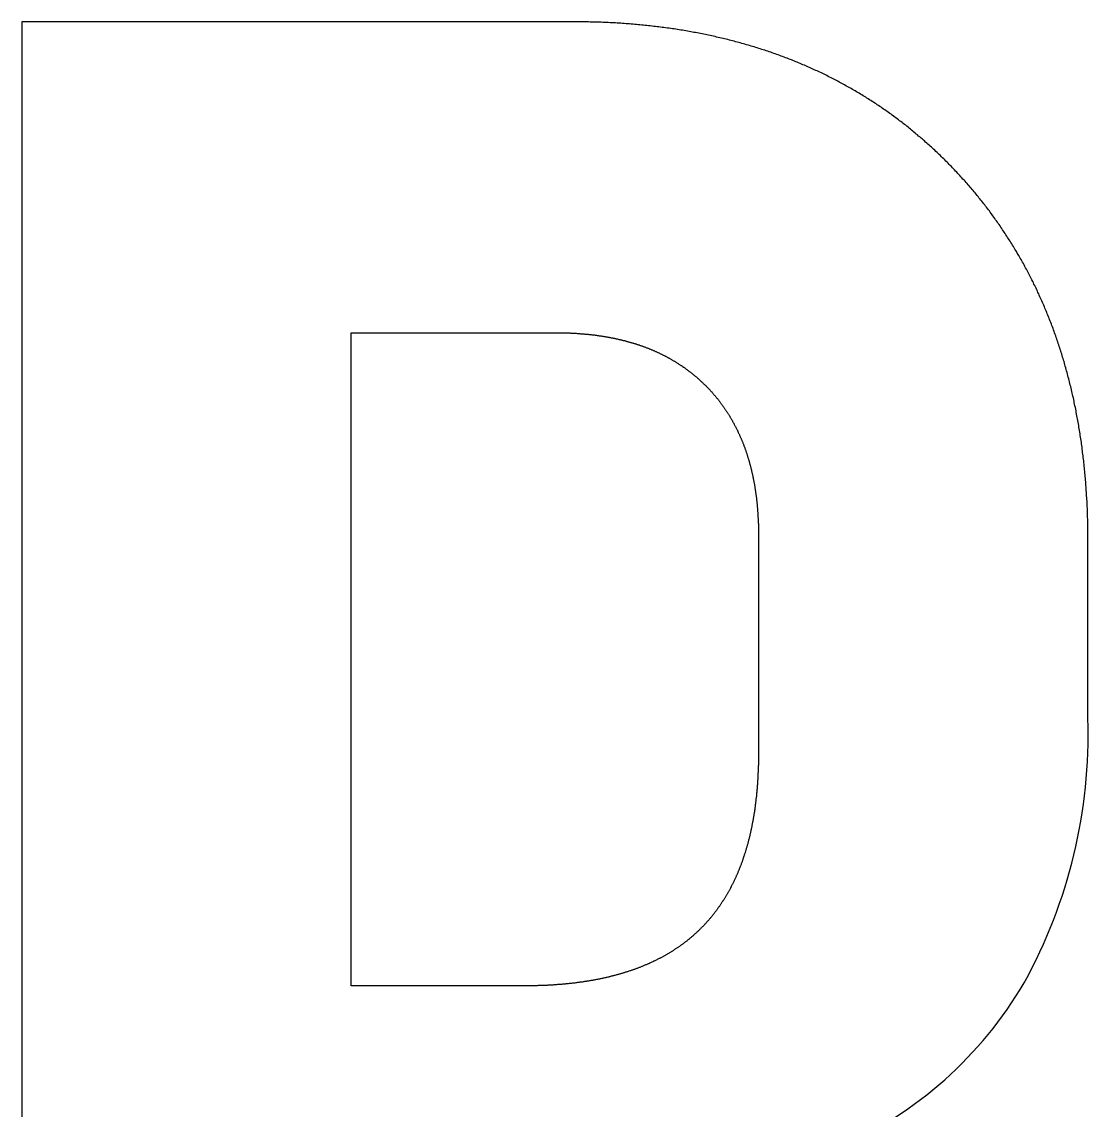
# Model space of a CAD drawing. Header units: millimetres. Extents: x -554 to 554, y -632 to 632.
# Drawn here: x -352.92 to -340.66, y -43.97 to -31.47 of the extents above; entities that cross this region are included whole.
import ezdxf

# ---------------------------------------------------------------- set-up
doc = ezdxf.new("R2010")
doc.units = ezdxf.units.MM
doc.layers.get('0').update_dxf_attribs({"lineweight": 25, "true_color": 0xffffff})

msp = doc.modelspace()

# ---------------------------------------------------------------- linework, layer by layer
at = {"color": 5, "true_color": 0x0000ff, "flags": 128}
msp.add_lwpolyline([(-343.525, -44.398, 0.156907), (-341.4, -42.505, 0.134483), (-340.668, -39.469), (-340.668, -37.433), (-340.668, -37.412), (-340.668, -37.391), (-340.668, -37.37), (-340.668, -37.349), (-340.668, -37.328), (-340.668, -37.307), (-340.669, -37.286), (-340.669, -37.265), (-340.67, -37.244), (-340.67, -37.223), (-340.671, -37.202), (-340.671, -37.181), (-340.672, -37.16), (-340.672, -37.14), (-340.673, -37.119), (-340.674, -37.098), (-340.675, -37.078), (-340.675, -37.057), (-340.676, -37.036), (-340.677, -37.016), (-340.678, -36.995), (-340.679, -36.975), (-340.681, -36.954), (-340.682, -36.934), (-340.683, -36.914), (-340.684, -36.893), (-340.685, -36.873), (-340.687, -36.853), (-340.688, -36.832), (-340.69, -36.812), (-340.691, -36.792), (-340.693, -36.772), (-340.694, -36.752), (-340.696, -36.732), (-340.698, -36.711), (-340.699, -36.691), (-340.701, -36.671), (-340.703, -36.652), (-340.705, -36.632), (-340.707, -36.612), (-340.709, -36.592), (-340.711, -36.572), (-340.713, -36.552), (-340.715, -36.532), (-340.717, -36.513), (-340.719, -36.493), (-340.722, -36.473), (-340.724, -36.454), (-340.726, -36.434), (-340.729, -36.415), (-340.731, -36.395), (-340.734, -36.376), (-340.736, -36.356), (-340.739, -36.337), (-340.742, -36.317), (-340.744, -36.298), (-340.747, -36.279), (-340.75, -36.259), (-340.753, -36.24), (-340.756, -36.221), (-340.759, -36.202), (-340.762, -36.182), (-340.765, -36.163), (-340.768, -36.144), (-340.771, -36.125), (-340.774, -36.106), (-340.778, -36.087), (-340.781, -36.068), (-340.784, -36.049), (-340.788, -36.03), (-340.791, -36.012), (-340.795, -35.993), (-340.798, -35.974), (-340.802, -35.955), (-340.805, -35.936), (-340.809, -35.918), (-340.813, -35.899), (-340.817, -35.88), (-340.821, -35.862), (-340.825, -35.843), (-340.828, -35.825), (-340.832, -35.806), (-340.836, -35.788), (-340.841, -35.769), (-340.845, -35.751), (-340.849, -35.733), (-340.853, -35.714), (-340.857, -35.696), (-340.862, -35.678), (-340.866, -35.659), (-340.871, -35.641), (-340.875, -35.623), (-340.88, -35.605), (-340.884, -35.587), (-340.889, -35.569), (-340.894, -35.551), (-340.898, -35.533), (-340.903, -35.515), (-340.908, -35.497), (-340.913, -35.479), (-340.918, -35.461), (-340.923, -35.443), (-340.928, -35.426), (-340.933, -35.408), (-340.938, -35.39), (-340.943, -35.372), (-340.948, -35.355), (-340.954, -35.337), (-340.959, -35.319), (-340.964, -35.302), (-340.97, -35.284), (-340.975, -35.267), (-340.981, -35.249), (-340.986, -35.232), (-340.992, -35.215), (-340.998, -35.197), (-341.003, -35.18), (-341.009, -35.163), (-341.015, -35.145), (-341.021, -35.128), (-341.027, -35.111), (-341.033, -35.094), (-341.039, -35.077), (-341.045, -35.059), (-341.051, -35.042), (-341.057, -35.025), (-341.063, -35.008), (-341.069, -34.991), (-341.076, -34.974), (-341.082, -34.958), (-341.088, -34.941), (-341.095, -34.924), (-341.101, -34.907), (-341.108, -34.89), (-341.114, -34.874), (-341.121, -34.857), (-341.128, -34.84), (-341.135, -34.824), (-341.141, -34.807), (-341.148, -34.79), (-341.155, -34.774), (-341.162, -34.757), (-341.169, -34.741), (-341.176, -34.724), (-341.183, -34.708), (-341.19, -34.692), (-341.197, -34.675), (-341.205, -34.659), (-341.212, -34.643), (-341.219, -34.626), (-341.227, -34.61), (-341.234, -34.594), (-341.242, -34.578), (-341.249, -34.562), (-341.257, -34.546), (-341.264, -34.53), (-341.272, -34.514), (-341.28, -34.498), (-341.288, -34.482), (-341.295, -34.466), (-341.303, -34.45), (-341.311, -34.434), (-341.319, -34.418), (-341.327, -34.403), (-341.335, -34.387), (-341.343, -34.371), (-341.351, -34.356), (-341.36, -34.34), (-341.368, -34.324), (-341.376, -34.309), (-341.385, -34.293), (-341.393, -34.278), (-341.402, -34.262), (-341.41, -34.247), (-341.419, -34.231), (-341.427, -34.216), (-341.436, -34.201), (-341.445, -34.185), (-341.453, -34.17), (-341.462, -34.155), (-341.471, -34.14), (-341.48, -34.125), (-341.489, -34.109), (-341.498, -34.094), (-341.507, -34.079), (-341.516, -34.064), (-341.525, -34.049), (-341.534, -34.034), (-341.544, -34.019), (-341.553, -34.004), (-341.562, -33.989), (-341.572, -33.975), (-341.581, -33.96), (-341.591, -33.945), (-341.6, -33.93), (-341.61, -33.916), (-341.619, -33.901), (-341.629, -33.886), (-341.639, -33.872), (-341.648, -33.857), (-341.658, -33.843), (-341.668, -33.828), (-341.678, -33.814), (-341.688, -33.799), (-341.698, -33.785), (-341.708, -33.77), (-341.718, -33.756), (-341.729, -33.742), (-341.739, -33.727), (-341.749, -33.713), (-341.759, -33.699), (-341.77, -33.685), (-341.78, -33.671), (-341.791, -33.657), (-341.801, -33.642), (-341.812, -33.628), (-341.822, -33.614), (-341.833, -33.6), (-341.844, -33.587), (-341.854, -33.573), (-341.865, -33.559), (-341.876, -33.545), (-341.887, -33.531), (-341.898, -33.517), (-341.909, -33.504), (-341.92, -33.49), (-341.931, -33.476), (-341.942, -33.463), (-341.954, -33.449), (-341.965, -33.435), (-341.976, -33.422), (-341.987, -33.408), (-341.999, -33.395), (-342.01, -33.381), (-342.022, -33.368), (-342.033, -33.355), (-342.045, -33.341), (-342.057, -33.328), (-342.068, -33.315), (-342.08, -33.301), (-342.092, -33.288), (-342.104, -33.275), (-342.116, -33.262), (-342.128, -33.249), (-342.14, -33.236), (-342.152, -33.223), (-342.164, -33.21), (-342.176, -33.197), (-342.188, -33.184), (-342.2, -33.171), (-342.213, -33.158), (-342.225, -33.145), (-342.237, -33.132), (-342.25, -33.119), (-342.262, -33.107), (-342.275, -33.094), (-342.287, -33.081), (-342.3, -33.069), (-342.313, -33.056), (-342.325, -33.044), (-342.338, -33.031), (-342.351, -33.019), (-342.363, -33.006), (-342.376, -32.994), (-342.389, -32.982), (-342.402, -32.97), (-342.415, -32.957), (-342.428, -32.945), (-342.441, -32.933), (-342.454, -32.921), (-342.467, -32.909), (-342.48, -32.897), (-342.493, -32.885), (-342.506, -32.874), (-342.519, -32.862), (-342.533, -32.85), (-342.546, -32.838), (-342.559, -32.827), (-342.572, -32.815), (-342.586, -32.804), (-342.599, -32.792), (-342.613, -32.781), (-342.626, -32.769), (-342.64, -32.758), (-342.653, -32.747), (-342.667, -32.735), (-342.68, -32.724), (-342.694, -32.713), (-342.707, -32.702), (-342.721, -32.691), (-342.735, -32.68), (-342.749, -32.669), (-342.762, -32.658), (-342.776, -32.647), (-342.79, -32.637), (-342.804, -32.626), (-342.818, -32.615), (-342.832, -32.605), (-342.846, -32.594), (-342.86, -32.583), (-342.874, -32.573), (-342.888, -32.563), (-342.902, -32.552), (-342.916, -32.542), (-342.93, -32.532), (-342.945, -32.521), (-342.959, -32.511), (-342.973, -32.501), (-342.988, -32.491), (-343.002, -32.481), (-343.016, -32.471), (-343.031, -32.461), (-343.045, -32.451), (-343.06, -32.441), (-343.074, -32.431), (-343.089, -32.422), (-343.103, -32.412), (-343.118, -32.402), (-343.133, -32.393), (-343.147, -32.383), (-343.162, -32.374), (-343.177, -32.364), (-343.192, -32.355), (-343.207, -32.345), (-343.221, -32.336), (-343.236, -32.327), (-343.251, -32.318), (-343.266, -32.309), (-343.281, -32.299), (-343.296, -32.29), (-343.311, -32.281), (-343.327, -32.272), (-343.342, -32.264), (-343.357, -32.255), (-343.372, -32.246), (-343.387, -32.237), (-343.403, -32.228), (-343.418, -32.22), (-343.433, -32.211), (-343.449, -32.203), (-343.464, -32.194), (-343.479, -32.186), (-343.495, -32.177), (-343.51, -32.169), (-343.526, -32.161), (-343.542, -32.152), (-343.557, -32.144), (-343.573, -32.136), (-343.588, -32.128), (-343.604, -32.12), (-343.62, -32.112), (-343.636, -32.104), (-343.652, -32.096), (-343.667, -32.088), (-343.683, -32.08), (-343.699, -32.072), (-343.715, -32.065), (-343.731, -32.057), (-343.747, -32.049), (-343.763, -32.042), (-343.779, -32.034), (-343.795, -32.027), (-343.812, -32.02), (-343.828, -32.012), (-343.844, -32.005), (-343.86, -31.998), (-343.877, -31.99), (-343.893, -31.983), (-343.909, -31.976), (-343.926, -31.969), (-343.942, -31.962), (-343.958, -31.955), (-343.975, -31.948), (-343.992, -31.941), (-344.008, -31.934), (-344.025, -31.928), (-344.041, -31.921), (-344.058, -31.914), (-344.075, -31.908), (-344.091, -31.901), (-344.108, -31.895), (-344.125, -31.888), (-344.142, -31.882), (-344.159, -31.875), (-344.176, -31.869), (-344.192, -31.863), (-344.209, -31.856), (-344.226, -31.85), (-344.243, -31.844), (-344.261, -31.838), (-344.278, -31.832), (-344.295, -31.826), (-344.312, -31.82), (-344.329, -31.814), (-344.346, -31.808), (-344.364, -31.803), (-344.381, -31.797), (-344.398, -31.791), (-344.416, -31.786), (-344.433, -31.78), (-344.45, -31.775), (-344.468, -31.769), (-344.485, -31.764), (-344.503, -31.758), (-344.521, -31.753), (-344.538, -31.748), (-344.556, -31.742), (-344.573, -31.737), (-344.591, -31.732), (-344.609, -31.727), (-344.627, -31.722), (-344.645, -31.717), (-344.662, -31.712), (-344.68, -31.707), (-344.698, -31.702), (-344.716, -31.698), (-344.734, -31.693), (-344.752, -31.688), (-344.77, -31.683), (-344.788, -31.679), (-344.806, -31.674), (-344.824, -31.67), (-344.843, -31.665), (-344.861, -31.661), (-344.879, -31.657), (-344.897, -31.652), (-344.916, -31.648), (-344.934, -31.644), (-344.952, -31.64), (-344.971, -31.636), (-344.989, -31.632), (-345.008, -31.628), (-345.026, -31.624), (-345.045, -31.62), (-345.063, -31.616), (-345.082, -31.612), (-345.101, -31.609), (-345.119, -31.605), (-345.138, -31.601), (-345.157, -31.598), (-345.176, -31.594), (-345.195, -31.591), (-345.213, -31.587), (-345.232, -31.584), (-345.251, -31.58), (-345.27, -31.577), (-345.289, -31.574), (-345.308, -31.571), (-345.327, -31.567), (-345.346, -31.564), (-345.365, -31.561), (-345.385, -31.558), (-345.404, -31.555), (-345.423, -31.552), (-345.442, -31.55), (-345.462, -31.547), (-345.481, -31.544), (-345.5, -31.541), (-345.52, -31.539), (-345.539, -31.536), (-345.559, -31.534), (-345.578, -31.531), (-345.598, -31.529), (-345.617, -31.526), (-345.637, -31.524), (-345.656, -31.522), (-345.676, -31.519), (-345.696, -31.517), (-345.716, -31.515), (-345.735, -31.513), (-345.755, -31.511), (-345.775, -31.509), (-345.795, -31.507), (-345.815, -31.505), (-345.835, -31.503), (-345.855, -31.501), (-345.875, -31.499), (-345.895, -31.498), (-345.915, -31.496), (-345.935, -31.494), (-345.955, -31.493), (-345.975, -31.491), (-345.995, -31.49), (-346.016, -31.488), (-346.036, -31.487), (-346.056, -31.486), (-346.077, -31.485), (-346.097, -31.483), (-346.117, -31.482), (-346.138, -31.481), (-346.158, -31.48), (-346.179, -31.479), (-346.199, -31.478), (-346.22, -31.477), (-346.241, -31.476), (-346.261, -31.475), (-346.282, -31.475), (-346.303, -31.474), (-346.323, -31.473), (-346.344, -31.473), (-346.365, -31.472), (-346.386, -31.472), (-346.407, -31.471), (-346.428, -31.471), (-346.449, -31.47), (-346.47, -31.47), (-346.491, -31.47), (-346.512, -31.469), (-346.533, -31.469), (-346.554, -31.469), (-346.575, -31.469), (-346.596, -31.469), (-352.918, -31.469), (-352.918, -56.469)], format="xyb", dxfattribs=at)
msp.add_lwpolyline([(-344.453, -39.862), (-344.453, -39.872), (-344.453, -39.883), (-344.453, -39.894), (-344.453, -39.904), (-344.454, -39.915), (-344.454, -39.925), (-344.454, -39.936), (-344.454, -39.946), (-344.454, -39.956), (-344.454, -39.967), (-344.454, -39.977), (-344.455, -39.988), (-344.455, -39.998), (-344.455, -40.008), (-344.456, -40.019), (-344.456, -40.029), (-344.456, -40.039), (-344.457, -40.049), (-344.457, -40.06), (-344.457, -40.07), (-344.458, -40.08), (-344.458, -40.09), (-344.459, -40.1), (-344.459, -40.11), (-344.46, -40.12), (-344.46, -40.13), (-344.461, -40.14), (-344.461, -40.15), (-344.462, -40.16), (-344.462, -40.17), (-344.463, -40.18), (-344.464, -40.19), (-344.464, -40.2), (-344.465, -40.21), (-344.466, -40.22), (-344.466, -40.23), (-344.467, -40.24), (-344.468, -40.249), (-344.469, -40.259), (-344.469, -40.269), (-344.47, -40.279), (-344.471, -40.288), (-344.472, -40.298), (-344.473, -40.308), (-344.474, -40.317), (-344.475, -40.327), (-344.476, -40.337), (-344.476, -40.346), (-344.477, -40.356), (-344.478, -40.365), (-344.479, -40.375), (-344.481, -40.385), (-344.482, -40.394), (-344.483, -40.403), (-344.484, -40.413), (-344.485, -40.422), (-344.486, -40.432), (-344.487, -40.441), (-344.488, -40.45), (-344.49, -40.46), (-344.491, -40.469), (-344.492, -40.478), (-344.493, -40.488), (-344.495, -40.497), (-344.496, -40.506), (-344.497, -40.515), (-344.499, -40.525), (-344.5, -40.534), (-344.501, -40.543), (-344.503, -40.552), (-344.504, -40.561), (-344.506, -40.57), (-344.507, -40.579), (-344.508, -40.588), (-344.51, -40.597), (-344.511, -40.606), (-344.513, -40.615), (-344.515, -40.624), (-344.516, -40.633), (-344.518, -40.642), (-344.519, -40.651), (-344.521, -40.66), (-344.523, -40.669), (-344.524, -40.678), (-344.526, -40.686), (-344.528, -40.695), (-344.53, -40.704), (-344.531, -40.713), (-344.533, -40.721), (-344.535, -40.73), (-344.537, -40.739), (-344.539, -40.747), (-344.54, -40.756), (-344.542, -40.765), (-344.544, -40.773), (-344.546, -40.782), (-344.548, -40.79), (-344.55, -40.799), (-344.552, -40.807), (-344.554, -40.816), (-344.556, -40.824), (-344.558, -40.833), (-344.56, -40.841), (-344.562, -40.85), (-344.564, -40.858), (-344.567, -40.866), (-344.569, -40.875), (-344.571, -40.883), (-344.573, -40.891), (-344.575, -40.9), (-344.577, -40.908), (-344.58, -40.916), (-344.582, -40.924), (-344.584, -40.932), (-344.587, -40.941), (-344.589, -40.949), (-344.591, -40.957), (-344.594, -40.965), (-344.596, -40.973), (-344.598, -40.981), (-344.601, -40.989), (-344.603, -40.997), (-344.606, -41.005), (-344.608, -41.013), (-344.611, -41.021), (-344.613, -41.029), (-344.616, -41.037), (-344.618, -41.045), (-344.621, -41.053), (-344.624, -41.061), (-344.626, -41.068), (-344.629, -41.076), (-344.632, -41.084), (-344.634, -41.092), (-344.637, -41.1), (-344.64, -41.107), (-344.642, -41.115), (-344.645, -41.123), (-344.648, -41.13), (-344.651, -41.138), (-344.654, -41.146), (-344.657, -41.153), (-344.659, -41.161), (-344.662, -41.168), (-344.665, -41.176), (-344.668, -41.183), (-344.671, -41.191), (-344.674, -41.198), (-344.677, -41.206), (-344.68, -41.213), (-344.683, -41.221), (-344.686, -41.228), (-344.689, -41.235), (-344.692, -41.243), (-344.695, -41.25), (-344.699, -41.257), (-344.702, -41.265), (-344.705, -41.272), (-344.708, -41.279), (-344.711, -41.286), (-344.715, -41.293), (-344.718, -41.301), (-344.721, -41.308), (-344.724, -41.315), (-344.728, -41.322), (-344.731, -41.329), (-344.734, -41.336), (-344.738, -41.343), (-344.741, -41.35), (-344.745, -41.357), (-344.748, -41.364), (-344.752, -41.371), (-344.755, -41.378), (-344.759, -41.385), (-344.762, -41.392), (-344.766, -41.399), (-344.769, -41.406), (-344.773, -41.412), (-344.776, -41.419), (-344.78, -41.426), (-344.784, -41.433), (-344.787, -41.44), (-344.791, -41.446), (-344.795, -41.453), (-344.798, -41.46), (-344.802, -41.466), (-344.806, -41.473), (-344.81, -41.48), (-344.813, -41.486), (-344.817, -41.493), (-344.821, -41.499), (-344.825, -41.506), (-344.829, -41.512), (-344.833, -41.519), (-344.837, -41.525), (-344.841, -41.532), (-344.845, -41.538), (-344.849, -41.545), (-344.853, -41.551), (-344.857, -41.557), (-344.861, -41.564), (-344.865, -41.57), (-344.869, -41.576), (-344.873, -41.583), (-344.877, -41.589), (-344.881, -41.595), (-344.885, -41.601), (-344.889, -41.608), (-344.894, -41.614), (-344.898, -41.62), (-344.902, -41.626), (-344.906, -41.632), (-344.911, -41.638), (-344.915, -41.644), (-344.919, -41.65), (-344.924, -41.656), (-344.928, -41.662), (-344.932, -41.668), (-344.937, -41.674), (-344.941, -41.68), (-344.946, -41.686), (-344.95, -41.692), (-344.955, -41.698), (-344.959, -41.704), (-344.964, -41.71), (-344.968, -41.715), (-344.973, -41.721), (-344.977, -41.727), (-344.982, -41.733), (-344.987, -41.738), (-344.991, -41.744), (-344.996, -41.75), (-345.001, -41.755), (-345.005, -41.761), (-345.01, -41.767), (-345.015, -41.772), (-345.02, -41.778), (-345.024, -41.783), (-345.029, -41.789), (-345.034, -41.794), (-345.039, -41.8), (-345.044, -41.805), (-345.049, -41.811), (-345.053, -41.816), (-345.058, -41.822), (-345.063, -41.827), (-345.068, -41.832), (-345.073, -41.838), (-345.078, -41.843), (-345.083, -41.848), (-345.088, -41.854), (-345.093, -41.859), (-345.099, -41.864), (-345.104, -41.869), (-345.109, -41.875), (-345.114, -41.88), (-345.119, -41.885), (-345.124, -41.89), (-345.13, -41.895), (-345.135, -41.9), (-345.14, -41.905), (-345.145, -41.91), (-345.151, -41.915), (-345.156, -41.92), (-345.161, -41.925), (-345.167, -41.93), (-345.172, -41.935), (-345.177, -41.94), (-345.183, -41.945), (-345.188, -41.95), (-345.194, -41.955), (-345.199, -41.96), (-345.205, -41.965), (-345.21, -41.969), (-345.216, -41.974), (-345.221, -41.979), (-345.227, -41.984), (-345.233, -41.988), (-345.238, -41.993), (-345.244, -41.998), (-345.25, -42.002), (-345.255, -42.007), (-345.261, -42.012), (-345.267, -42.016), (-345.273, -42.021), (-345.278, -42.026), (-345.284, -42.03), (-345.29, -42.035), (-345.296, -42.039), (-345.302, -42.044), (-345.308, -42.048), (-345.314, -42.053), (-345.32, -42.057), (-345.325, -42.061), (-345.331, -42.066), (-345.337, -42.07), (-345.343, -42.074), (-345.35, -42.079), (-345.356, -42.083), (-345.362, -42.087), (-345.368, -42.092), (-345.374, -42.096), (-345.38, -42.1), (-345.386, -42.104), (-345.392, -42.108), (-345.399, -42.113), (-345.405, -42.117), (-345.411, -42.121), (-345.417, -42.125), (-345.424, -42.129), (-345.43, -42.133), (-345.436, -42.137), (-345.443, -42.141), (-345.449, -42.145), (-345.456, -42.149), (-345.462, -42.153), (-345.468, -42.157), (-345.475, -42.161), (-345.481, -42.165), (-345.488, -42.169), (-345.494, -42.173), (-345.501, -42.177), (-345.508, -42.18), (-345.514, -42.184), (-345.521, -42.188), (-345.527, -42.192), (-345.534, -42.195), (-345.541, -42.199), (-345.547, -42.203), (-345.554, -42.207), (-345.561, -42.21), (-345.568, -42.214), (-345.574, -42.217), (-345.581, -42.221), (-345.588, -42.225), (-345.595, -42.228), (-345.602, -42.232), (-345.609, -42.235), (-345.616, -42.239), (-345.623, -42.242), (-345.63, -42.246), (-345.636, -42.249), (-345.643, -42.253), (-345.651, -42.256), (-345.658, -42.259), (-345.665, -42.263), (-345.672, -42.266), (-345.679, -42.269), (-345.686, -42.273), (-345.693, -42.276), (-345.7, -42.279), (-345.707, -42.282), (-345.715, -42.286), (-345.722, -42.289), (-345.729, -42.292), (-345.736, -42.295), (-345.744, -42.298), (-345.751, -42.301), (-345.758, -42.304), (-345.766, -42.308), (-345.773, -42.311), (-345.781, -42.314), (-345.788, -42.317), (-345.795, -42.32), (-345.803, -42.323), (-345.81, -42.326), (-345.818, -42.328), (-345.825, -42.331), (-345.833, -42.334), (-345.841, -42.337), (-345.848, -42.34), (-345.856, -42.343), (-345.863, -42.346), (-345.871, -42.348), (-345.879, -42.351), (-345.886, -42.354), (-345.894, -42.357), (-345.902, -42.359), (-345.91, -42.362), (-345.917, -42.365), (-345.925, -42.367), (-345.933, -42.37), (-345.941, -42.373), (-345.949, -42.375), (-345.957, -42.378), (-345.965, -42.38), (-345.973, -42.383), (-345.981, -42.385), (-345.988, -42.388), (-345.996, -42.39), (-346.005, -42.393), (-346.013, -42.395), (-346.021, -42.398), (-346.029, -42.4), (-346.037, -42.402), (-346.045, -42.405), (-346.053, -42.407), (-346.061, -42.409), (-346.069, -42.412), (-346.078, -42.414), (-346.086, -42.416), (-346.094, -42.418), (-346.102, -42.421), (-346.111, -42.423), (-346.119, -42.425), (-346.127, -42.427), (-346.136, -42.429), (-346.144, -42.431), (-346.153, -42.434), (-346.161, -42.436), (-346.169, -42.438), (-346.178, -42.44), (-346.186, -42.442), (-346.195, -42.444), (-346.203, -42.446), (-346.212, -42.448), (-346.22, -42.449), (-346.229, -42.451), (-346.238, -42.453), (-346.246, -42.455), (-346.255, -42.457), (-346.264, -42.459), (-346.272, -42.461), (-346.281, -42.462), (-346.29, -42.464), (-346.299, -42.466), (-346.307, -42.468), (-346.316, -42.469), (-346.325, -42.471), (-346.334, -42.473), (-346.343, -42.474), (-346.352, -42.476), (-346.361, -42.478), (-346.369, -42.479), (-346.378, -42.481), (-346.387, -42.482), (-346.396, -42.484), (-346.405, -42.485), (-346.414, -42.487), (-346.424, -42.488), (-346.433, -42.49), (-346.442, -42.491), (-346.451, -42.492), (-346.46, -42.494), (-346.469, -42.495), (-346.478, -42.497), (-346.488, -42.498), (-346.497, -42.499), (-346.506, -42.5), (-346.515, -42.502), (-346.525, -42.503), (-346.534, -42.504), (-346.543, -42.505), (-346.553, -42.507), (-346.562, -42.508), (-346.571, -42.509), (-346.581, -42.51), (-346.59, -42.511), (-346.6, -42.512), (-346.609, -42.513), (-346.619, -42.514), (-346.628, -42.515), (-346.638, -42.516), (-346.647, -42.517), (-346.657, -42.518), (-346.667, -42.519), (-346.676, -42.52), (-346.686, -42.521), (-346.696, -42.522), (-346.705, -42.523), (-346.715, -42.524), (-346.725, -42.524), (-346.734, -42.525), (-346.744, -42.526), (-346.754, -42.527), (-346.764, -42.527), (-346.774, -42.528), (-346.784, -42.529), (-346.794, -42.529), (-346.803, -42.53), (-346.813, -42.531), (-346.823, -42.531), (-346.833, -42.532), (-346.843, -42.533), (-346.853, -42.533), (-346.863, -42.534), (-346.873, -42.534), (-346.883, -42.535), (-346.894, -42.535), (-346.904, -42.536), (-346.914, -42.536), (-346.924, -42.536), (-346.934, -42.537), (-346.944, -42.537), (-346.955, -42.538), (-346.965, -42.538), (-346.975, -42.538), (-346.985, -42.538), (-346.996, -42.539), (-347.006, -42.539), (-347.016, -42.539), (-347.027, -42.539), (-347.037, -42.54), (-347.048, -42.54), (-347.058, -42.54), (-347.069, -42.54), (-347.079, -42.54), (-347.09, -42.54), (-347.1, -42.54), (-347.111, -42.54), (-347.121, -42.54), (-347.132, -42.54), (-349.132, -42.54), (-349.132, -35.04), (-346.775, -35.04), (-346.766, -35.04), (-346.757, -35.041), (-346.749, -35.041), (-346.74, -35.041), (-346.732, -35.041), (-346.723, -35.041), (-346.715, -35.041), (-346.706, -35.041), (-346.697, -35.041), (-346.689, -35.041), (-346.68, -35.042), (-346.672, -35.042), (-346.664, -35.042), (-346.655, -35.042), (-346.647, -35.043), (-346.638, -35.043), (-346.63, -35.043), (-346.621, -35.043), (-346.613, -35.044), (-346.605, -35.044), (-346.596, -35.045), (-346.588, -35.045), (-346.58, -35.045), (-346.572, -35.046), (-346.563, -35.046), (-346.555, -35.047), (-346.547, -35.047), (-346.538, -35.048), (-346.53, -35.048), (-346.522, -35.049), (-346.514, -35.049), (-346.506, -35.05), (-346.498, -35.051), (-346.489, -35.051), (-346.481, -35.052), (-346.473, -35.052), (-346.465, -35.053), (-346.457, -35.054), (-346.449, -35.055), (-346.441, -35.055), (-346.433, -35.056), (-346.425, -35.057), (-346.417, -35.058), (-346.409, -35.058), (-346.401, -35.059), (-346.393, -35.06), (-346.385, -35.061), (-346.377, -35.062), (-346.369, -35.063), (-346.361, -35.064), (-346.353, -35.065), (-346.346, -35.066), (-346.338, -35.066), (-346.33, -35.067), (-346.322, -35.068), (-346.314, -35.07), (-346.306, -35.071), (-346.299, -35.072), (-346.291, -35.073), (-346.283, -35.074), (-346.275, -35.075), (-346.268, -35.076), (-346.26, -35.077), (-346.252, -35.078), (-346.245, -35.08), (-346.237, -35.081), (-346.229, -35.082), (-346.222, -35.083), (-346.214, -35.085), (-346.207, -35.086), (-346.199, -35.087), (-346.191, -35.088), (-346.184, -35.09), (-346.176, -35.091), (-346.169, -35.093), (-346.161, -35.094), (-346.154, -35.095), (-346.146, -35.097), (-346.139, -35.098), (-346.132, -35.1), (-346.124, -35.101), (-346.117, -35.103), (-346.109, -35.104), (-346.102, -35.106), (-346.095, -35.107), (-346.087, -35.109), (-346.08, -35.111), (-346.073, -35.112), (-346.065, -35.114), (-346.058, -35.116), (-346.051, -35.117), (-346.044, -35.119), (-346.036, -35.121), (-346.029, -35.122), (-346.022, -35.124), (-346.015, -35.126), (-346.007, -35.128), (-346, -35.129), (-345.993, -35.131), (-345.986, -35.133), (-345.979, -35.135), (-345.972, -35.137), (-345.965, -35.139), (-345.958, -35.141), (-345.951, -35.143), (-345.944, -35.145), (-345.937, -35.147), (-345.93, -35.149), (-345.923, -35.151), (-345.916, -35.153), (-345.909, -35.155), (-345.902, -35.157), (-345.895, -35.159), (-345.888, -35.161), (-345.881, -35.163), (-345.874, -35.165), (-345.867, -35.167), (-345.86, -35.169), (-345.853, -35.172), (-345.847, -35.174), (-345.84, -35.176), (-345.833, -35.178), (-345.826, -35.181), (-345.819, -35.183), (-345.813, -35.185), (-345.806, -35.188), (-345.799, -35.19), (-345.793, -35.192), (-345.786, -35.195), (-345.779, -35.197), (-345.773, -35.199), (-345.766, -35.202), (-345.759, -35.204), (-345.753, -35.207), (-345.746, -35.209), (-345.739, -35.212), (-345.733, -35.214), (-345.726, -35.217), (-345.72, -35.219), (-345.713, -35.222), (-345.707, -35.225), (-345.7, -35.227), (-345.694, -35.23), (-345.687, -35.233), (-345.681, -35.235), (-345.674, -35.238), (-345.668, -35.241), (-345.662, -35.243), (-345.655, -35.246), (-345.649, -35.249), (-345.643, -35.252), (-345.636, -35.255), (-345.63, -35.257), (-345.624, -35.26), (-345.617, -35.263), (-345.611, -35.266), (-345.605, -35.269), (-345.599, -35.272), (-345.592, -35.275), (-345.586, -35.278), (-345.58, -35.281), (-345.574, -35.284), (-345.568, -35.287), (-345.561, -35.29), (-345.555, -35.293), (-345.549, -35.296), (-345.543, -35.299), (-345.537, -35.302), (-345.531, -35.305), (-345.525, -35.308), (-345.519, -35.311), (-345.513, -35.315), (-345.507, -35.318), (-345.501, -35.321), (-345.495, -35.324), (-345.489, -35.327), (-345.483, -35.331), (-345.477, -35.334), (-345.471, -35.337), (-345.465, -35.341), (-345.459, -35.344), (-345.453, -35.347), (-345.447, -35.351), (-345.441, -35.354), (-345.436, -35.358), (-345.43, -35.361), (-345.424, -35.364), (-345.418, -35.368), (-345.412, -35.371), (-345.407, -35.375), (-345.401, -35.378), (-345.395, -35.382), (-345.39, -35.386), (-345.384, -35.389), (-345.378, -35.393), (-345.372, -35.396), (-345.367, -35.4), (-345.361, -35.404), (-345.356, -35.407), (-345.35, -35.411), (-345.344, -35.415), (-345.339, -35.418), (-345.333, -35.422), (-345.328, -35.426), (-345.322, -35.43), (-345.317, -35.434), (-345.311, -35.437), (-345.306, -35.441), (-345.3, -35.445), (-345.295, -35.449), (-345.289, -35.453), (-345.284, -35.457), (-345.278, -35.461), (-345.273, -35.465), (-345.268, -35.469), (-345.262, -35.473), (-345.257, -35.477), (-345.252, -35.481), (-345.246, -35.485), (-345.241, -35.489), (-345.236, -35.493), (-345.231, -35.497), (-345.225, -35.501), (-345.22, -35.505), (-345.215, -35.509), (-345.21, -35.514), (-345.204, -35.518), (-345.199, -35.522), (-345.194, -35.526), (-345.189, -35.531), (-345.184, -35.535), (-345.179, -35.539), (-345.174, -35.543), (-345.168, -35.548), (-345.163, -35.552), (-345.158, -35.556), (-345.153, -35.561), (-345.148, -35.565), (-345.143, -35.57), (-345.138, -35.574), (-345.133, -35.579), (-345.128, -35.583), (-345.123, -35.588), (-345.118, -35.592), (-345.114, -35.597), (-345.109, -35.601), (-345.104, -35.606), (-345.099, -35.61), (-345.094, -35.615), (-345.089, -35.619), (-345.084, -35.624), (-345.08, -35.629), (-345.075, -35.633), (-345.07, -35.638), (-345.065, -35.643), (-345.06, -35.648), (-345.056, -35.652), (-345.051, -35.657), (-345.046, -35.662), (-345.042, -35.667), (-345.037, -35.672), (-345.032, -35.676), (-345.028, -35.681), (-345.023, -35.686), (-345.018, -35.691), (-345.014, -35.696), (-345.009, -35.701), (-345.005, -35.706), (-345, -35.711), (-344.996, -35.716), (-344.991, -35.72), (-344.987, -35.725), (-344.982, -35.73), (-344.978, -35.735), (-344.974, -35.74), (-344.969, -35.746), (-344.965, -35.751), (-344.961, -35.756), (-344.956, -35.761), (-344.952, -35.766), (-344.948, -35.771), (-344.943, -35.776), (-344.939, -35.781), (-344.935, -35.786), (-344.931, -35.792), (-344.926, -35.797), (-344.922, -35.802), (-344.918, -35.807), (-344.914, -35.812), (-344.91, -35.818), (-344.906, -35.823), (-344.902, -35.828), (-344.898, -35.834), (-344.894, -35.839), (-344.89, -35.844), (-344.886, -35.85), (-344.882, -35.855), (-344.878, -35.86), (-344.874, -35.866), (-344.87, -35.871), (-344.866, -35.877), (-344.862, -35.882), (-344.858, -35.887), (-344.854, -35.893), (-344.85, -35.898), (-344.846, -35.904), (-344.843, -35.909), (-344.839, -35.915), (-344.835, -35.92), (-344.831, -35.926), (-344.828, -35.932), (-344.824, -35.937), (-344.82, -35.943), (-344.816, -35.948), (-344.813, -35.954), (-344.809, -35.96), (-344.806, -35.965), (-344.802, -35.971), (-344.798, -35.977), (-344.795, -35.982), (-344.791, -35.988), (-344.788, -35.994), (-344.784, -36), (-344.781, -36.005), (-344.777, -36.011), (-344.774, -36.017), (-344.77, -36.023), (-344.767, -36.029), (-344.764, -36.035), (-344.76, -36.04), (-344.757, -36.046), (-344.753, -36.052), (-344.75, -36.058), (-344.747, -36.064), (-344.744, -36.07), (-344.74, -36.076), (-344.737, -36.082), (-344.734, -36.088), (-344.731, -36.094), (-344.727, -36.1), (-344.724, -36.106), (-344.721, -36.112), (-344.718, -36.118), (-344.715, -36.124), (-344.712, -36.13), (-344.709, -36.136), (-344.705, -36.142), (-344.702, -36.149), (-344.699, -36.155), (-344.696, -36.161), (-344.693, -36.167), (-344.69, -36.173), (-344.687, -36.179), (-344.685, -36.186), (-344.682, -36.192), (-344.679, -36.198), (-344.676, -36.205), (-344.673, -36.211), (-344.67, -36.217), (-344.667, -36.223), (-344.665, -36.23), (-344.662, -36.236), (-344.659, -36.242), (-344.656, -36.249), (-344.653, -36.255), (-344.651, -36.262), (-344.648, -36.268), (-344.645, -36.275), (-344.643, -36.281), (-344.64, -36.287), (-344.637, -36.294), (-344.635, -36.3), (-344.632, -36.307), (-344.63, -36.314), (-344.627, -36.32), (-344.625, -36.327), (-344.622, -36.333), (-344.62, -36.34), (-344.617, -36.346), (-344.615, -36.353), (-344.612, -36.36), (-344.61, -36.366), (-344.607, -36.373), (-344.605, -36.38), (-344.603, -36.386), (-344.6, -36.393), (-344.598, -36.4), (-344.596, -36.407), (-344.593, -36.413), (-344.591, -36.42), (-344.589, -36.427), (-344.587, -36.434), (-344.584, -36.441), (-344.582, -36.447), (-344.58, -36.454), (-344.578, -36.461), (-344.576, -36.468), (-344.574, -36.475), (-344.572, -36.482), (-344.569, -36.489), (-344.567, -36.496), (-344.565, -36.503), (-344.563, -36.51), (-344.561, -36.517), (-344.559, -36.524), (-344.557, -36.531), (-344.555, -36.538), (-344.553, -36.545), (-344.552, -36.552), (-344.55, -36.559), (-344.548, -36.566), (-344.546, -36.573), (-344.544, -36.58), (-344.542, -36.588), (-344.54, -36.595), (-344.539, -36.602), (-344.537, -36.609), (-344.535, -36.616), (-344.533, -36.623), (-344.532, -36.631), (-344.53, -36.638), (-344.528, -36.645), (-344.527, -36.653), (-344.525, -36.66), (-344.523, -36.667), (-344.522, -36.674), (-344.52, -36.682), (-344.519, -36.689), (-344.517, -36.697), (-344.516, -36.704), (-344.514, -36.711), (-344.513, -36.719), (-344.511, -36.726), (-344.51, -36.734), (-344.508, -36.741), (-344.507, -36.749), (-344.505, -36.756), (-344.504, -36.764), (-344.503, -36.771), (-344.501, -36.779), (-344.5, -36.786), (-344.499, -36.794), (-344.497, -36.801), (-344.496, -36.809), (-344.495, -36.817), (-344.494, -36.824), (-344.492, -36.832), (-344.491, -36.84), (-344.49, -36.847), (-344.489, -36.855), (-344.488, -36.863), (-344.487, -36.87), (-344.486, -36.878), (-344.484, -36.886), (-344.483, -36.894), (-344.482, -36.901), (-344.481, -36.909), (-344.48, -36.917), (-344.479, -36.925), (-344.478, -36.933), (-344.477, -36.941), (-344.476, -36.948), (-344.476, -36.956), (-344.475, -36.964), (-344.474, -36.972), (-344.473, -36.98), (-344.472, -36.988), (-344.471, -36.996), (-344.47, -37.004), (-344.47, -37.012), (-344.469, -37.02), (-344.468, -37.028), (-344.467, -37.036), (-344.467, -37.044), (-344.466, -37.052), (-344.465, -37.06), (-344.465, -37.069), (-344.464, -37.077), (-344.463, -37.085), (-344.463, -37.093), (-344.462, -37.101), (-344.462, -37.109), (-344.461, -37.117), (-344.461, -37.126), (-344.46, -37.134), (-344.46, -37.142), (-344.459, -37.15), (-344.459, -37.159), (-344.458, -37.167), (-344.458, -37.175), (-344.457, -37.184), (-344.457, -37.192), (-344.457, -37.2), (-344.456, -37.209), (-344.456, -37.217), (-344.456, -37.225), (-344.455, -37.234), (-344.455, -37.242), (-344.455, -37.251), (-344.455, -37.259), (-344.454, -37.268), (-344.454, -37.276), (-344.454, -37.285), (-344.454, -37.293), (-344.454, -37.302), (-344.454, -37.31), (-344.453, -37.319), (-344.453, -37.327), (-344.453, -37.336), (-344.453, -37.345), (-344.453, -37.353), (-344.453, -37.362)], close=True, dxfattribs=at)

doc.saveas('drawing.dxf')
